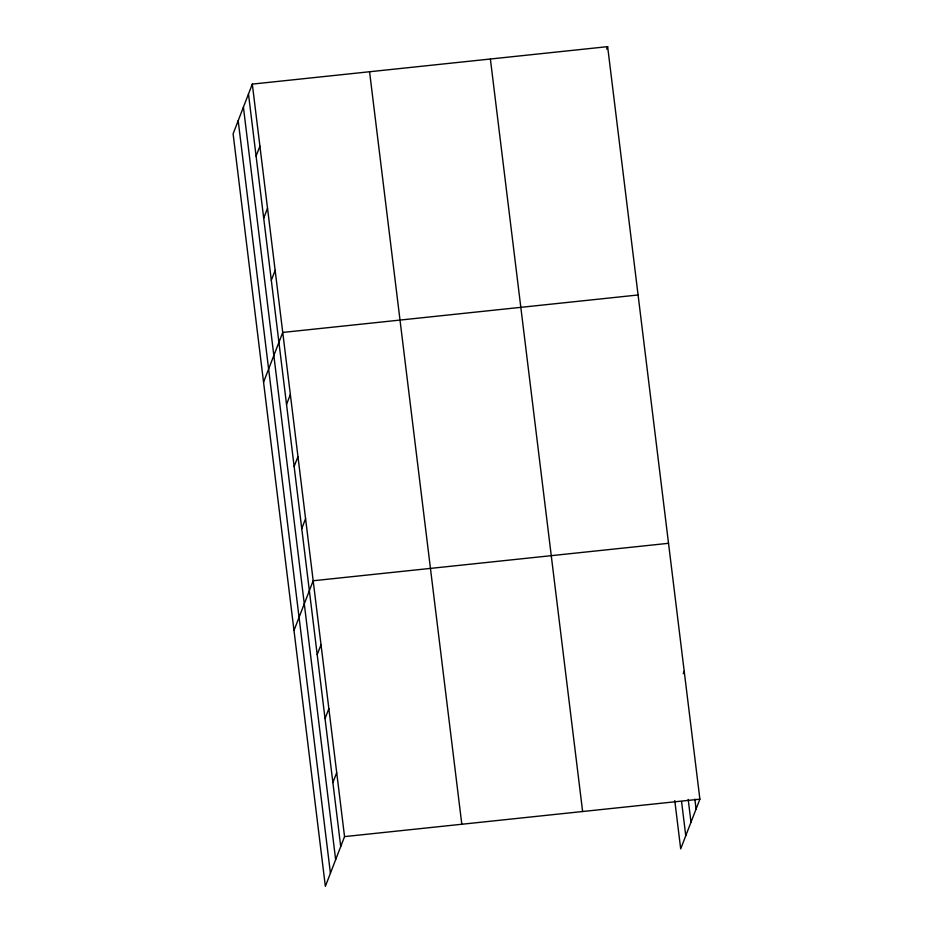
<?xml version="1.0" encoding="UTF-8"?>
<svg xmlns="http://www.w3.org/2000/svg" width="933" height="933" viewBox="0 0 933 933"><rect width="100%" height="100%" fill="white"/><g stroke="black" fill="none" stroke-linecap="round" stroke-linejoin="round"><path stroke-width="1.4" d="M252.307 84.11L233.11 133.839L325.36 886.35L344.545 836.609L252.307 84.11L607.64 46.65L699.89 799.161L680.693 848.89L674.769 800.561M256.097 156.103L259.922 146.189M263.701 218.182L267.526 208.269M271.316 280.262L275.142 270.348M263.549 382.168L282.746 332.44L638.079 294.98M286.536 404.421L290.361 394.519M294.14 466.512L297.965 456.599M301.756 528.591L305.581 518.678M293.988 630.498L313.185 580.758L668.518 543.309M317.197 654.639L321.022 644.726M325.046 718.597L328.871 708.683M606.683 49.122L607.64 46.65M332.883 782.565L336.708 772.652M683.248 673.708L684.204 671.235M344.545 836.609L699.89 799.161M694.84 799.115L696.065 809.063M688.204 799.464L690.991 822.206M681.58 801.634L685.767 835.746M490.385 59.012L582.624 811.523M369.573 71.748L461.812 824.259M248.481 94.011L340.72 846.523M243.408 107.155L335.647 859.666M238.183 120.695L330.422 873.206"/></g></svg>
